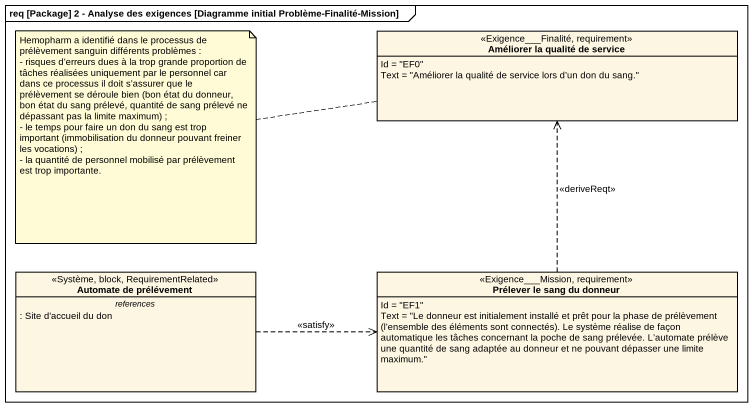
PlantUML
@startuml
mainframe req [Package] 2 - Analyse des exigences [Diagramme initial Problème-Finalité-Mission]
hide circle
hide empty members
class "Améliorer la qualité de service" as Améliorer_la_qualité_de <<Exigence___Finalité, requirement>> {
  Id = "EF0"
  Text = "Améliorer la qualité de service lors d’un don du sang."
}
class "Automate de prélévement" as Automate_de_prélévement <<Système, block, RequirementRelated>> {
  -- references --
  : Site d'accueil du don
}
class "Prélever le sang du donneur" as Prélever_le_sang_du_donneur <<Exigence___Mission, requirement>> {
  Id = "EF1"
  {field} Text = "Le donneur est initialement installé et prêt pour la phase de prélèvement (l’ensemble des éléments sont connectés). Le système réalise de façon automatique les tâches concernant la poche de sang prélevée. L’automate prélève une quantité de sang adaptée au donneur et ne pouvant dépasser une limite maximum."
}
Automate_de_prélévement .right.> Prélever_le_sang_du_donneur : <<satisfy>>
Prélever_le_sang_du_donneur .up.> Améliorer_la_qualité_de : <<deriveReqt>>
note left of Améliorer_la_qualité_de
  Hemopharm a identifié dans le processus de prélèvement sanguin différents problèmes :
  - risques d’erreurs dues à la trop grande proportion de tâches réalisées uniquement par le personnel car dans ce processus il doit s’assurer que le prélèvement se déroule bien (bon état du donneur, bon état du sang prélevé, quantité de sang prélevé ne dépassant pas la limite maximum) ;
  - le temps pour faire un don du sang est trop important (immobilisation du donneur pouvant freiner les vocations) ;
  - la quantité de personnel mobilisé par prélèvement est trop importante.
end note
@enduml
